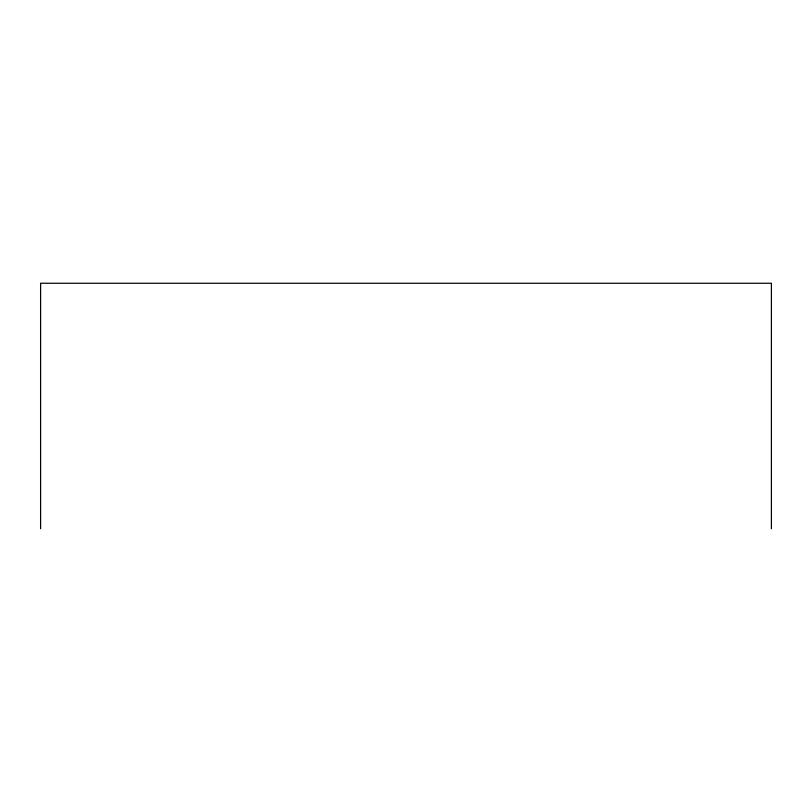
<?xml version="1.0" encoding="UTF-8"?>
<svg xmlns="http://www.w3.org/2000/svg" width="812" height="812" viewBox="0 0 812 812"><rect width="100%" height="100%" fill="white"/><g stroke="black" fill="none" stroke-linecap="round" stroke-linejoin="round"><path stroke-width="1.22" d="M771.4 528.744L771.4 283.256L40.6 283.256L40.6 528.744"/></g></svg>
